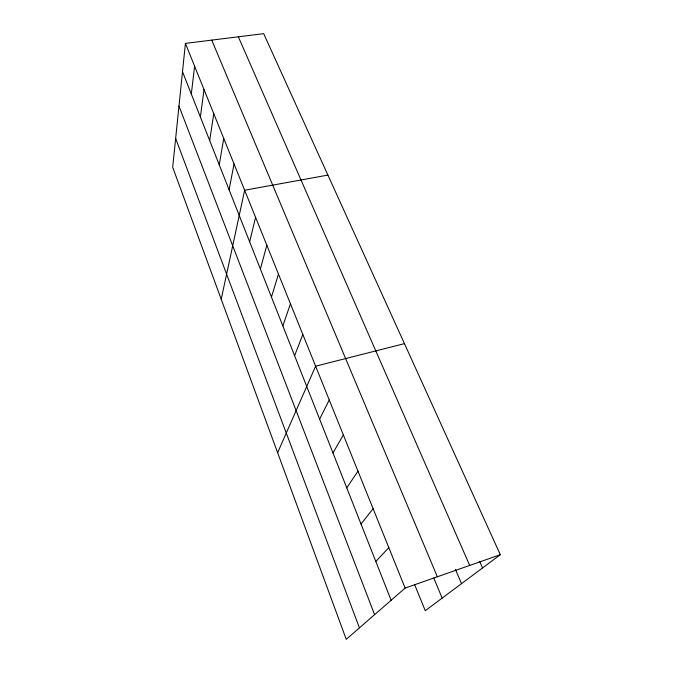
<?xml version="1.0" encoding="UTF-8"?>
<svg xmlns="http://www.w3.org/2000/svg" width="673" height="673" viewBox="0 0 673 673"><rect width="100%" height="100%" fill="white"/><g stroke="black" fill="none" stroke-linecap="round" stroke-linejoin="round"><path stroke-width="1.01" d="M185.412 43.392L172.692 167.266L346.242 639.35L405.129 588.076L500.308 554.703L263.673 33.65L185.412 43.392L405.129 588.076M191.317 94.06L194.598 66.156M200.377 117.009L204.037 89.559M209.69 140.598L213.753 113.644M219.255 164.843L223.747 138.428M229.098 189.778L234.044 163.951M221.215 299.241L244.644 190.232L327.911 175.098M249.658 241.843L255.572 217.32M260.392 269.04L266.836 245.25M271.446 297.062L278.462 274.054M282.845 325.942L290.45 303.784M294.597 355.714L302.833 334.481M277.629 452.702L315.62 366.188L404.448 343.634M319.625 419.119L329.248 399.964M332.967 452.904L343.356 434.935M346.755 487.849L357.969 471.159M361.031 524.015L373.111 508.712M375.812 561.459L388.817 547.654M500.308 554.703L425.269 610.705L414.568 584.509M479.639 561.324L482.566 567.945M238.343 36.805L469.695 565.438M455.411 569.4L461.535 583.642M211.743 40.111L437.349 576.778M433.757 578.006L442.161 598.095M182.501 71.725L391.131 600.266M178.976 106.073L374.592 614.659M175.653 138.436L359.424 627.867"/></g></svg>
